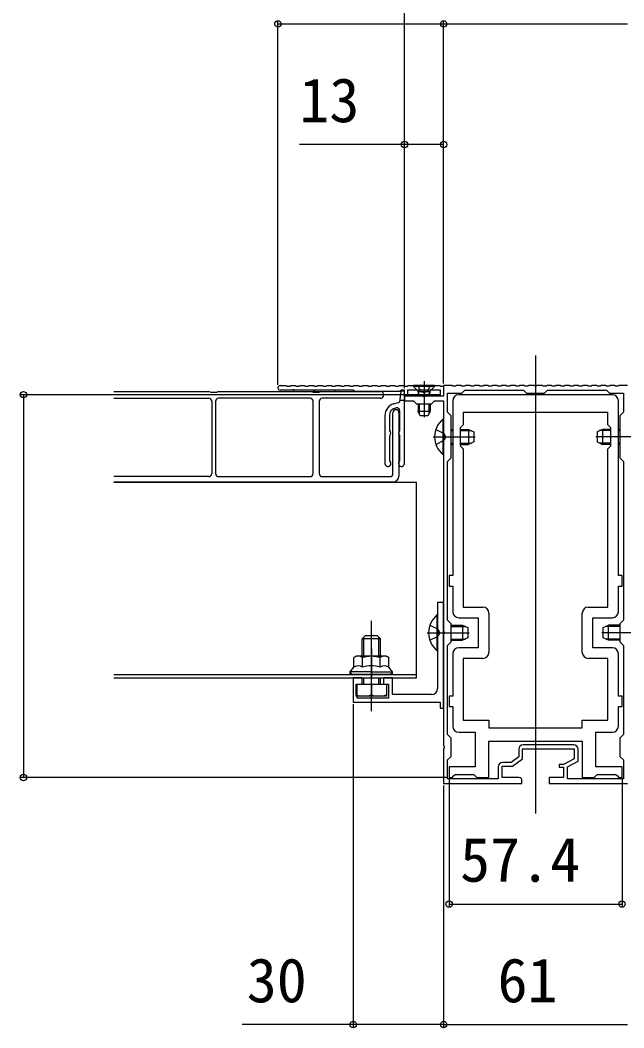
# Model space of a CAD drawing. Units: millimetres, scale not verified. Extents: x -875 to 875, y -1304 to 1297.
# Drawn here: x -537.9 to -337.5, y -175 to 159.3 of the extents above; entities that cross this region are included whole.
import ezdxf
from ezdxf.enums import TextEntityAlignment as Align

# ---------------------------------------------------------------- set-up
doc = ezdxf.new("R2010")
doc.units = ezdxf.units.MM
doc.header["$LTSCALE"] = 8
for name, color, linetype in [('0-2_YKK_11', 7, 'Continuous'), ('0-4_YKK_12', 2, 'Continuous'), ('0-5_YKK_13', 4, 'Continuous'), ('0-7_YKK_D', 6, 'Continuous')]:
    doc.layers.add(name, color=color, linetype=linetype)
doc.styles.add('ＭＳ ゴシック', font='')
doc.styles.get('ＭＳ ゴシック').set_extended_font_data('MS Gothic')

msp = doc.modelspace()

# ---------------------------------------------------------------- linework, layer by layer
at = {"layer": '0-2_YKK_11'}
for p, q in [((-506.854, 33.831), (-475.288, 33.831)), ((-441.688, 33.831), (-472.088, 33.831)), ((-418.288, 33.831), (-437.688, 33.831)), ((-341.354, 35.031), (-392.354, 35.031)), ((-474.288, 32.831), (-474.288, 8.831)), ((-473.088, 32.831), (-473.088, 8.831)), ((-440.688, 8.831), (-440.688, 32.831)), ((-438.688, 32.831), (-438.688, 8.831)), ((-414.188, 8.831), (-414.188, 29.031)), ((-412.188, 29.031), (-412.188, 8.031)), ((-475.288, 7.831), (-506.854, 7.831)), ((-472.088, 7.831), (-441.688, 7.831)), ((-437.688, 7.831), (-415.188, 7.831)), ((-414.188, 6.031), (-506.854, 6.031)), ((-382.354, -37.469), (-382.354, -50.469)), ((-351.354, -50.469), (-351.354, -37.469)), ((-354.254, -81.169), (-370.954, -81.169))]:
    msp.add_line(p, q, dxfattribs=at)
for points in [[(-451.604, 38.031), (-449.554, 38.031), (-449.354, 37.831), (-448.354, 37.831), (-448.154, 38.031), (-446.554, 38.031), (-446.354, 37.831), (-445.354, 37.831), (-445.154, 38.031), (-443.554, 38.031), (-443.354, 37.831), (-442.354, 37.831), (-442.154, 38.031), (-440.554, 38.031), (-440.354, 37.831), (-439.354, 37.831), (-439.154, 38.031), (-437.554, 38.031), (-437.354, 37.831), (-436.354, 37.831), (-436.154, 38.031), (-434.554, 38.031), (-434.354, 37.831), (-433.354, 37.831), (-433.154, 38.031), (-431.554, 38.031), (-431.354, 37.831), (-430.354, 37.831), (-430.154, 38.031), (-428.554, 38.031), (-428.354, 37.831), (-427.354, 37.831), (-427.154, 38.031), (-425.554, 38.031), (-425.354, 37.831), (-424.354, 37.831), (-424.154, 38.031), (-422.554, 38.031), (-422.354, 37.831), (-421.354, 37.831)], [(-421.354, 37.831), (-421.154, 38.031), (-419.554, 38.031), (-419.354, 37.831), (-418.354, 37.831), (-418.154, 38.031), (-416.554, 38.031), (-416.354, 37.831), (-415.354, 37.831), (-415.154, 38.031), (-413.554, 38.031), (-413.354, 37.831), (-412.354, 37.831), (-412.154, 38.031), (-410.554, 38.031), (-410.354, 37.831), (-409.354, 37.831), (-409.154, 38.031), (-407.554, 38.031), (-407.354, 37.831), (-406.354, 37.831), (-406.154, 38.031), (-404.554, 38.031), (-404.354, 37.831), (-403.354, 37.831), (-403.154, 38.031), (-401.554, 38.031), (-401.354, 37.831), (-400.354, 37.831), (-400.154, 38.031), (-398.554, 38.031), (-398.354, 37.831), (-397.354, 37.831), (-397.354, 34.531), (-398.354, 34.531), (-398.354, 36.531), (-409.354, 36.531), (-409.354, 34.531), (-410.354, 34.531), (-410.354, 36.531)], [(-397.354, 38.031), (-397.354, 34.531), (-403.396, 34.531), (-403.579, 34.411), (-404.129, 34.411), (-404.312, 34.531), (-410.354, 34.531), (-410.354, 33.031), (-407.354, 33.031), (-406.354, 32.031), (-401.354, 32.031), (-400.354, 33.031), (-397.354, 33.031), (-397.354, 21.489), (-397.234, 21.306), (-397.234, 20.756), (-397.354, 20.572)], [(-366.579, 37.911), (-367.129, 37.911), (-367.312, 38.031), (-369.154, 38.031), (-369.354, 37.831), (-370.354, 37.831), (-370.554, 38.031), (-372.154, 38.031), (-372.354, 37.831), (-373.354, 37.831), (-373.554, 38.031), (-375.154, 38.031), (-375.354, 37.831), (-376.354, 37.831), (-376.554, 38.031), (-378.154, 38.031), (-378.354, 37.831), (-379.354, 37.831), (-379.554, 38.031), (-381.154, 38.031), (-381.354, 37.831), (-382.354, 37.831), (-382.554, 38.031), (-384.154, 38.031), (-384.354, 37.831), (-385.354, 37.831), (-385.554, 38.031), (-387.154, 38.031), (-387.354, 37.831), (-388.354, 37.831), (-388.554, 38.031), (-390.154, 38.031), (-390.354, 37.831), (-391.354, 37.831), (-391.554, 38.031), (-393.154, 38.031), (-393.354, 37.831), (-394.354, 37.831), (-394.554, 38.031), (-397.354, 38.031)], [(-336.354, 38.031), (-339.154, 38.031), (-339.354, 37.831), (-340.354, 37.831), (-340.554, 38.031), (-342.154, 38.031), (-342.354, 37.831), (-343.354, 37.831), (-343.554, 38.031), (-345.154, 38.031), (-345.354, 37.831), (-346.354, 37.831), (-346.554, 38.031), (-348.154, 38.031), (-348.354, 37.831), (-349.354, 37.831), (-349.554, 38.031), (-351.154, 38.031), (-351.354, 37.831), (-352.354, 37.831), (-352.554, 38.031), (-354.154, 38.031), (-354.354, 37.831), (-355.354, 37.831), (-355.554, 38.031), (-357.154, 38.031), (-357.354, 37.831), (-358.354, 37.831), (-358.554, 38.031), (-360.154, 38.031), (-360.354, 37.831), (-361.354, 37.831), (-361.554, 38.031), (-363.154, 38.031), (-363.354, 37.831), (-364.354, 37.831), (-364.554, 38.031), (-366.396, 38.031), (-366.579, 37.911)], [(-506.854, 36.031), (-475.188, 36.031), (-474.688, 35.881), (-472.688, 35.881), (-472.188, 36.031), (-441.188, 36.031), (-440.688, 35.881), (-438.688, 35.881), (-438.188, 36.031), (-418.288, 36.031)], [(-427.354, 36.531), (-446.896, 36.531), (-447.079, 36.651), (-447.629, 36.651), (-447.812, 36.531), (-451.604, 36.531)], [(-410.354, 36.531), (-411.354, 36.531), (-411.854, 36.031), (-426.854, 36.031), (-427.354, 36.531)], [(-379.254, -88.469), (-379.254, -92.469), (-396.054, -92.469), (-396.054, -86.169), (-394.854, -84.969), (-394.854, -78.969), (-396.054, -77.769), (-396.054, -48.169), (-394.854, -46.969), (-394.854, -40.969), (-396.054, -39.769), (-396.054, 12.831), (-394.854, 14.031), (-394.854, 28.031), (-396.054, 29.231), (-396.054, 35.531), (-391.354, 35.531), (-390.354, 36.531), (-370.854, 36.531), (-369.854, 35.531), (-363.854, 35.531), (-362.854, 36.531), (-343.354, 36.531), (-342.354, 35.531), (-337.654, 35.531), (-337.654, 29.231), (-338.854, 28.031), (-338.854, 14.031), (-337.654, 12.831)], [(-394.354, 33.031), (-394.354, 21.489), (-394.234, 21.306), (-394.234, 20.756), (-394.354, 20.572), (-394.354, -24.969), (-395.554, -24.969), (-395.554, -28.469), (-394.354, -28.469), (-394.354, -36.969)], [(-339.354, -36.969), (-339.354, -28.469), (-338.154, -28.469), (-338.154, -24.969), (-339.354, -24.969), (-339.354, 20.572), (-339.474, 20.756), (-339.474, 21.306), (-339.354, 21.489), (-339.354, 33.031)], [(-349.354, -35.469), (-342.854, -35.469), (-342.854, 17.031), (-341.854, 18.031), (-341.854, 24.031), (-342.854, 25.031), (-342.854, 29.131), (-390.854, 29.131), (-390.854, 25.031), (-391.854, 24.031), (-391.854, 18.031), (-390.854, 17.031)], [(-397.354, 20.572), (-397.354, -43.511), (-397.234, -43.694), (-397.234, -44.244), (-397.354, -44.428), (-397.354, -81.511), (-397.234, -81.694), (-397.234, -82.244), (-397.354, -82.428), (-397.354, -93.969), (-371.354, -93.969), (-371.354, -92.969)], [(-390.854, 17.031), (-390.854, -35.469), (-384.354, -35.469)], [(-337.654, 12.831), (-337.654, -39.769), (-338.854, -40.969), (-338.854, -46.969), (-337.654, -48.169), (-337.654, -77.769), (-338.854, -78.969), (-338.854, -84.969), (-337.654, -86.169), (-337.654, -92.469), (-356.254, -92.469), (-356.254, -88.443), (-352.754, -86.543), (-352.754, -82.669)], [(-397.354, -68.969), (-397.354, -33.969), (-399.354, -33.969), (-399.354, -43.511), (-399.234, -43.694), (-399.234, -44.244), (-399.354, -44.428), (-399.354, -62.469)], [(-392.354, -38.969), (-385.854, -38.969), (-385.854, -48.969), (-392.354, -48.969)], [(-341.354, -48.969), (-347.854, -48.969), (-347.854, -38.969), (-341.354, -38.969)], [(-394.354, -50.969), (-394.354, -64.969), (-395.554, -64.969), (-395.554, -68.469), (-394.354, -68.469), (-394.354, -74.969)], [(-384.354, -52.469), (-390.854, -52.469), (-390.854, -72.969), (-382.354, -72.969), (-382.354, -75.469), (-351.354, -75.469), (-351.354, -72.969), (-342.854, -72.969), (-342.854, -52.469), (-349.354, -52.469)], [(-339.354, -74.969), (-339.354, -68.469), (-338.154, -68.469), (-338.154, -64.969), (-339.354, -64.969), (-339.354, -50.969)], [(-401.354, -64.469), (-414.354, -64.469), (-414.354, -58.969), (-417.354, -58.969), (-417.354, -60.969), (-415.654, -60.969), (-415.654, -65.669), (-426.054, -65.669), (-426.054, -60.969), (-424.354, -60.969), (-424.354, -58.969), (-427.354, -58.969), (-427.354, -66.969), (-398.554, -66.969), (-398.554, -68.969), (-397.354, -68.969)], [(-392.354, -76.969), (-386.854, -76.969), (-386.854, -88.469), (-395.554, -88.469), (-395.554, -91.969), (-394.554, -91.969), (-394.054, -91.469), (-393.554, -90.969), (-387.354, -90.969), (-386.854, -91.469), (-386.354, -91.969), (-382.354, -91.969), (-382.354, -79.969), (-351.354, -79.969), (-351.354, -91.969), (-347.354, -91.969), (-346.854, -91.469), (-346.354, -90.969), (-340.154, -90.969), (-339.654, -91.469), (-339.154, -91.969), (-338.154, -91.969), (-338.154, -88.469), (-346.854, -88.469), (-346.854, -76.969), (-341.354, -76.969)], [(-372.354, -91.969), (-377.954, -91.969), (-377.954, -88.269), (-374.454, -88.269), (-371.154, -85.769), (-371.154, -82.469), (-354.054, -82.469), (-354.054, -85.769), (-357.554, -87.669), (-359.054, -87.669), (-359.054, -88.569), (-357.554, -88.569), (-357.554, -91.969), (-362.354, -91.969), (-362.354, -93.969), (-336.354, -93.969)], [(-372.454, -82.669), (-372.454, -85.123), (-374.891, -86.969), (-377.754, -86.969)]]:
    msp.add_lwpolyline(points, dxfattribs=at)
for centre, radius, start, end in [((-451.604, 37.281), 0.75, 89.99999, 270.00001), ((-475.288, 32.831), 1, 0, 90), ((-472.088, 32.831), 1, 90, 180), ((-441.688, 32.831), 1, 0, 90), ((-437.688, 32.831), 1, 90, 180), ((-418.288, 34.931), 1.1, 270, 90), ((-392.354, 33.031), 2, 90.00001, 179.99999), ((-341.354, 33.031), 2, 0.00001, 89.99999), ((-413.188, 29.031), 1, 0, 180), ((-475.288, 8.831), 1, 270, 0), ((-472.088, 8.831), 1, 180, 270), ((-441.688, 8.831), 1, 270, 0), ((-437.688, 8.831), 1, 180, 270), ((-415.188, 8.831), 1, 270, 0), ((-414.188, 8.031), 2, 270, 0), ((-384.354, -37.469), 2, 0.00001, 89.99999), ((-349.354, -37.469), 2, 90.00001, 179.99999), ((-392.354, -36.969), 2, 180.00001, 269.99999), ((-341.354, -36.969), 2, 270.00001, 359.99999), ((-392.354, -50.969), 2, 90.00001, 179.99999), ((-341.354, -50.969), 2, 0.00001, 89.99999), ((-384.354, -50.469), 2, 270.00001, 359.99999), ((-349.354, -50.469), 2, 180.00001, 269.99999), ((-401.354, -62.469), 2, 270.00001, 359.99999), ((-392.354, -74.969), 2, 180.00001, 269.99999), ((-341.354, -74.969), 2, 270.00001, 359.99999), ((-370.954, -82.669), 1.5, 90.00001, 179.99999), ((-354.254, -82.669), 1.5, 0.00001, 89.99999), ((-377.754, -88.469), 1.5, 90.00001, 179.99999), ((-372.354, -92.969), 1, 0.00001, 89.99999)]:
    msp.add_arc(centre, radius, start, end, dxfattribs=at)
at = {"layer": '0-4_YKK_12'}
for p, q in [((-366.854, 48.031), (-366.854, -103.969)), ((-506.854, 6.031), (-406.354, 6.031)), ((-406.354, -58.969), (-406.354, 6.031)), ((-506.854, -57.769), (-406.354, -57.769)), ((-506.854, -58.969), (-406.354, -58.969))]:
    msp.add_line(p, q, dxfattribs=at)
at = {"layer": '0-5_YKK_13'}
for p, q in [((-400.354, 38.031), (-407.354, 38.031)), ((-400.354, 37.781), (-407.354, 37.781)), ((-405.904, 38.031), (-404.999, 36.215)), ((-403.854, 39.531), (-403.854, 27.543)), ((-400.354, 37.781), (-401.784, 36.351)), ((-400.354, 38.031), (-400.354, 37.781)), ((-411.613, 36.22), (-412.002, 32.519)), ((-410.354, 36.22), (-411.613, 36.22)), ((-410.354, 12.219), (-410.354, 36.22)), ((-405.854, 35.031), (-405.714, 35.591)), ((-405.854, 35.031), (-405.854, 34.531)), ((-405.729, 36.031), (-401.979, 36.031)), ((-405.475, 35.031), (-405.714, 35.98)), ((-405.475, 35.031), (-405.475, 34.531)), ((-404.999, 36.215), (-403.854, 35.607)), ((-402.233, 35.031), (-401.994, 35.98)), ((-402.233, 35.031), (-402.233, 34.531)), ((-401.854, 35.031), (-401.854, 34.531)), ((-413.889, 32.013), (-412.002, 32.519)), ((-413.501, 30.565), (-413.113, 30.669)), ((-411.929, 33.219), (-410.354, 33.219)), ((-405.854, 32.031), (-405.854, 29.431)), ((-405.475, 32.031), (-405.475, 28.673)), ((-402.233, 32.031), (-402.233, 28.673)), ((-401.854, 32.031), (-401.854, 29.431)), ((-416.854, 28.15), (-416.854, 12.219)), ((-415.354, 28.15), (-415.354, 23.194)), ((-411.854, 23.194), (-411.854, 29.703)), ((-401.854, 29.431), (-405.854, 29.431)), ((-405.154, 28.031), (-405.854, 29.431)), ((-402.554, 28.031), (-405.154, 28.031)), ((-401.854, 29.431), (-402.554, 28.031)), ((-397.602, 26.931), (-397.354, 26.931)), ((-397.602, 26.931), (-397.602, 15.131)), ((-397.354, 15.131), (-397.354, 26.931)), ((-399.937, 23.531), (-397.219, 22.176)), ((-394.854, 23.531), (-394.354, 23.531)), ((-391.854, 23.531), (-389.054, 23.531)), ((-389.054, 23.531), (-387.354, 22.731)), ((-389.054, 23.531), (-389.054, 18.531)), ((-344.654, 23.531), (-346.354, 22.731)), ((-341.854, 23.531), (-344.654, 23.531)), ((-344.654, 23.531), (-344.654, 18.531)), ((-338.854, 23.531), (-339.354, 23.531)), ((-415.354, 21.244), (-415.354, 13.194)), ((-411.854, 13.194), (-411.854, 21.244)), ((-400.854, 21.031), (-386.854, 21.031)), ((-396.61, 21.031), (-397.219, 22.176)), ((-396.61, 21.031), (-397.219, 19.886)), ((-394.854, 23.098), (-394.354, 23.098)), ((-391.854, 23.098), (-388.134, 23.098)), ((-387.354, 22.731), (-387.354, 19.331)), ((-332.854, 21.031), (-346.854, 21.031)), ((-346.354, 22.731), (-346.354, 19.331)), ((-341.854, 23.098), (-345.574, 23.098)), ((-338.854, 23.098), (-339.354, 23.098)), ((-399.937, 18.531), (-397.219, 19.886)), ((-394.854, 18.964), (-394.354, 18.964)), ((-394.854, 18.531), (-394.354, 18.531)), ((-391.854, 18.964), (-388.134, 18.964)), ((-391.854, 18.531), (-389.054, 18.531)), ((-387.354, 19.331), (-389.054, 18.531)), ((-346.354, 19.331), (-344.654, 18.531)), ((-341.854, 18.964), (-345.574, 18.964)), ((-341.854, 18.531), (-344.654, 18.531)), ((-338.854, 18.964), (-339.354, 18.964)), ((-338.854, 18.531), (-339.354, 18.531)), ((-397.602, 15.131), (-397.354, 15.131)), ((-421.354, -69.969), (-421.354, -39.969)), ((-399.602, -38.069), (-399.354, -38.069)), ((-399.602, -38.069), (-399.602, -49.869)), ((-399.354, -49.869), (-399.354, -38.069)), ((-401.937, -41.469), (-399.219, -42.824)), ((-398.61, -43.969), (-399.219, -42.824)), ((-394.854, -41.469), (-391.054, -41.469)), ((-394.854, -41.902), (-390.134, -41.902)), ((-391.054, -41.469), (-389.354, -42.269)), ((-391.054, -41.469), (-391.054, -46.469)), ((-389.354, -42.269), (-389.354, -45.669)), ((-344.354, -42.269), (-342.654, -41.469)), ((-344.354, -45.669), (-344.354, -42.269)), ((-338.854, -41.902), (-343.574, -41.902)), ((-338.854, -41.469), (-342.654, -41.469)), ((-342.654, -46.469), (-342.654, -41.469)), ((-418.354, -45.969), (-424.354, -45.969)), ((-423.814, -51.769), (-423.814, -45.429)), ((-418.894, -51.769), (-418.894, -45.429)), ((-402.854, -43.969), (-388.854, -43.969)), ((-401.937, -46.469), (-399.219, -45.114)), ((-398.61, -43.969), (-399.219, -45.114)), ((-394.854, -46.036), (-390.134, -46.036)), ((-394.854, -46.469), (-391.054, -46.469)), ((-389.354, -45.669), (-391.054, -46.469)), ((-330.854, -43.969), (-344.854, -43.969)), ((-342.654, -46.469), (-344.354, -45.669)), ((-338.854, -46.036), (-343.574, -46.036)), ((-338.854, -46.469), (-342.654, -46.469)), ((-421.354, -49.223), (-421.354, -58.653)), ((-399.602, -49.869), (-399.354, -49.869)), ((-426.354, -51.769), (-427.127, -52.216)), ((-427.127, -55.369), (-427.127, -52.216)), ((-416.354, -51.769), (-426.354, -51.769)), ((-424.241, -55.369), (-424.241, -52.216)), ((-418.467, -55.369), (-418.467, -52.216)), ((-416.354, -51.769), (-415.58, -52.216)), ((-415.58, -55.369), (-415.58, -52.216)), ((-428.354, -57.769), (-428.354, -56.969)), ((-414.354, -57.769), (-428.354, -57.769)), ((-424.354, -60.969), (-424.354, -58.969)), ((-423.814, -60.969), (-423.814, -58.969)), ((-418.894, -60.969), (-418.894, -58.969)), ((-418.354, -60.969), (-418.354, -58.969)), ((-414.354, -57.769), (-414.354, -56.969)), ((-421.354, -60.969), (-421.354, -64.536))]:
    msp.add_line(p, q, dxfattribs=at)
for points in [[(-407.354, 38.031), (-407.354, 37.781), (-405.924, 36.351)], [(-401.804, 38.031), (-402.709, 36.215), (-403.854, 35.607)], [(-405.854, 35.031), (-401.854, 35.031), (-401.994, 35.591)], [(-424.354, -51.769), (-424.354, -45.969), (-423.354, -44.969)], [(-418.354, -51.769), (-418.354, -45.969), (-419.354, -44.969), (-423.354, -44.969)], [(-421.354, -56.969), (-428.354, -56.969), (-427.127, -55.369)], [(-421.354, -56.969), (-414.354, -56.969), (-415.58, -55.369)]]:
    msp.add_lwpolyline(points, dxfattribs=at)
for points in [[(-447.354, 36.131), (-440.354, 36.131), (-440.354, 36.531), (-447.354, 36.531)], [(-440.354, 36.131), (-433.354, 36.131), (-433.354, 36.531), (-440.354, 36.531)], [(-426.354, -60.969), (-416.354, -60.969), (-416.354, -64.969), (-426.354, -64.969)]]:
    msp.add_lwpolyline(points, close=True, dxfattribs=at)
for centre, radius, start, end in [((-406.49, 35.785), 0.8, 345.96376, 45), ((-401.218, 35.785), 0.8, 135, 194.03624), ((-412.854, 28.15), 4, 104.99939, 180), ((-412.854, 28.15), 2.5, 104.9981, 180), ((-412.854, 29.703), 1, 0, 105), ((-392.654, 21.031), 7.7, 129.98312, 230.01688), ((-415.154, 23.194), 0.2, 180, 234.31467), ((-415.154, 21.244), 0.2, 125.68533, 180), ((-415.854, 22.219), 1, 305.68533, 54.31467), ((-411.354, 22.219), 1, 125.68533, 234.31467), ((-412.054, 23.194), 0.2, 305.68533, 0), ((-412.054, 21.244), 0.2, 0, 54.31467), ((-415.854, 12.219), 1, 180, 54.31467), ((-415.154, 13.194), 0.2, 180, 234.31467), ((-411.354, 12.219), 1, 125.68533, 0), ((-412.054, 13.194), 0.2, 305.68533, 0), ((-394.654, -43.969), 7.7, 129.98312, 230.01688), ((-425.684, -54.325), 2.556, 55.61575, 124.38425), ((-421.354, -61.323), 9.553, 90, 107.58795), ((-421.354, -61.323), 9.553, 72.41205, 90), ((-417.024, -54.325), 2.556, 55.61575, 124.38425), ((-425.684, -57.479), 2.556, 55.61575, 124.38425), ((-421.354, -64.476), 9.553, 90, 107.58795), ((-421.354, -64.476), 9.553, 72.41205, 90), ((-417.024, -57.479), 2.556, 55.61575, 124.38425), ((-423.854, -57.536), 7.433, 250.34714, 289.65286), ((-418.854, -57.536), 7.433, 250.34714, 289.65286)]:
    msp.add_arc(centre, radius, start, end, dxfattribs=at)
for centre, major_axis, start_param, end_param in [((-426.854, -56.969), (1.5, 0), 3.1415927, 4.712389), ((-415.854, -56.969), (-1.5, 0), 1.5707963, 3.1415927)]:
    msp.add_ellipse(centre, major_axis=major_axis, ratio=0.533333, start_param=start_param, end_param=end_param, dxfattribs=at)
at = {"layer": '0-7_YKK_D'}
for p, q in [((-410.354, 37.22), (-410.354, 199.031)), ((-452.354, 38.281), (-452.354, 159.031)), ((-452.354, 158.031), (-397.354, 158.031)), ((-397.354, 38.731), (-397.354, 159.031)), ((-397.354, 38.731), (-397.354, 159.031)), ((-397.354, 158.031), (-336.354, 158.031)), ((-410.354, 37.22), (-410.354, 119.031)), ((-397.354, 38.731), (-397.354, 119.031)), ((-398.264, 35.031), (-537.854, 35.031)), ((-536.854, 35.031), (-536.854, -91.969)), ((-427.354, -67.669), (-427.354, -174.969)), ((-396.054, -91.969), (-537.854, -91.969)), ((-395.554, -92.469), (-395.554, -134.969)), ((-338.154, -92.469), (-338.154, -134.969)), ((-397.354, -94.669), (-397.354, -174.969)), ((-397.354, -94.669), (-397.354, -174.969)), ((-395.554, -133.969), (-338.154, -133.969)), ((-397.354, -173.969), (-336.354, -173.969))]:
    msp.add_line(p, q, dxfattribs=at)
for points in [[(-397.354, 118.031), (-410.354, 118.031), (-445.199, 118.031)], [(-397.354, -173.969), (-427.354, -173.969), (-464.245, -173.969)]]:
    msp.add_lwpolyline(points, dxfattribs=at)
for centre in [(-452.354, 158.031), (-397.354, 158.031), (-397.354, 158.031), (-410.354, 118.031), (-397.354, 118.031), (-536.854, 35.031), (-536.854, -91.969), (-395.554, -133.969), (-338.154, -133.969), (-427.354, -173.969), (-397.354, -173.969), (-397.354, -173.969)]:
    msp.add_circle(centre, 1.075, dxfattribs=at)

# ---------------------------------------------------------------- texts
at = {"layer": '0-7_YKK_D', "style": 'ＭＳ ゴシック'}
for s, p in [('13', (-445.268, 121.031)), ('57.4', (-391.911, -130.969)), ('30', (-462.722, -170.969)), ('61', (-379.468, -170.969))]:
    msp.add_text(s, height=14.66, dxfattribs=at).set_placement(p, align=Align.BOTTOM_LEFT)

doc.saveas('drawing.dxf')
